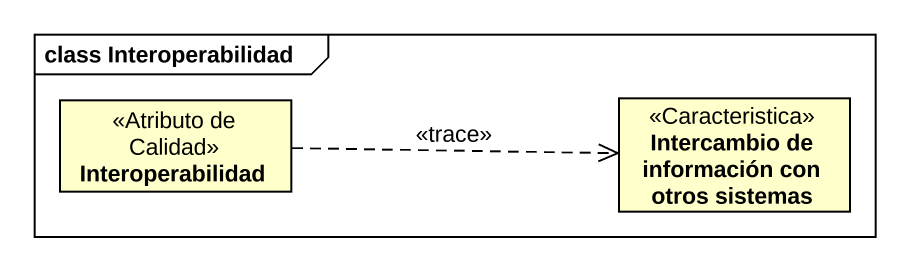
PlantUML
@startuml
mainframe class Interoperabilidad
hide circle
hide empty members
class Interoperabilidad <<Atributo de Calidad>>
class "Intercambio de información con otros sistemas" as Intercambio_de_información <<Caracteristica>>
Interoperabilidad .right.> Intercambio_de_información : <<trace>>
@enduml
